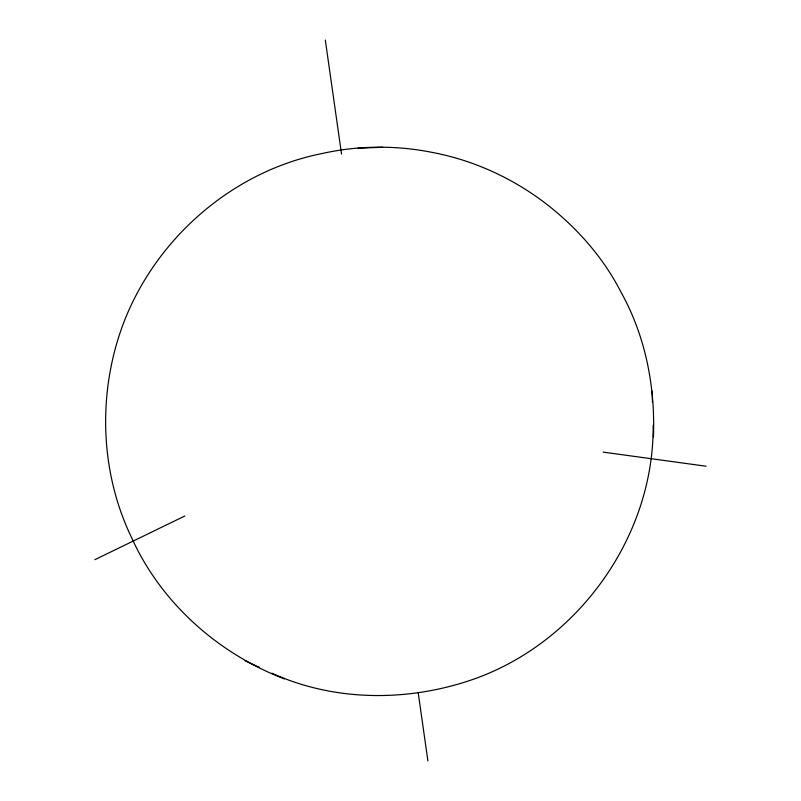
<?xml version="1.0" encoding="UTF-8"?>
<svg xmlns="http://www.w3.org/2000/svg" width="801" height="801" viewBox="0 0 801 801"><rect width="100%" height="100%" fill="white"/><g stroke="black" fill="none" stroke-linecap="round" stroke-linejoin="round"><path stroke-width="1.2" d="M653.155 425.361C654.127 536.33 578.312 642.132 473.922 679.078C408.961 701.876 334.978 701.986 271.889 673.17M94.929 559.639L184.821 516.004M653.436 436.945C655.328 386.763 645.556 336.1 620.925 292.025C603.604 258.142 578.082 229.006 548.295 205.497C514.482 178.953 474.112 160.24 431.809 152.33C395.734 145.151 358.007 145.462 322.112 153.522C231.579 171.484 154.172 239.819 122.403 326.127C97.562 394.272 100.055 472.6 131.815 538.092C161.191 603.053 218.192 653.486 284.375 678.928M382.688 147.274L358.157 148.205M603.213 452.124L706.071 466.222M245.176 660.825L259.584 667.463M325.316 40.05L341.526 154.002M418.212 692.825L427.914 760.95M652.194 391.188L652.465 402.342"/></g></svg>
